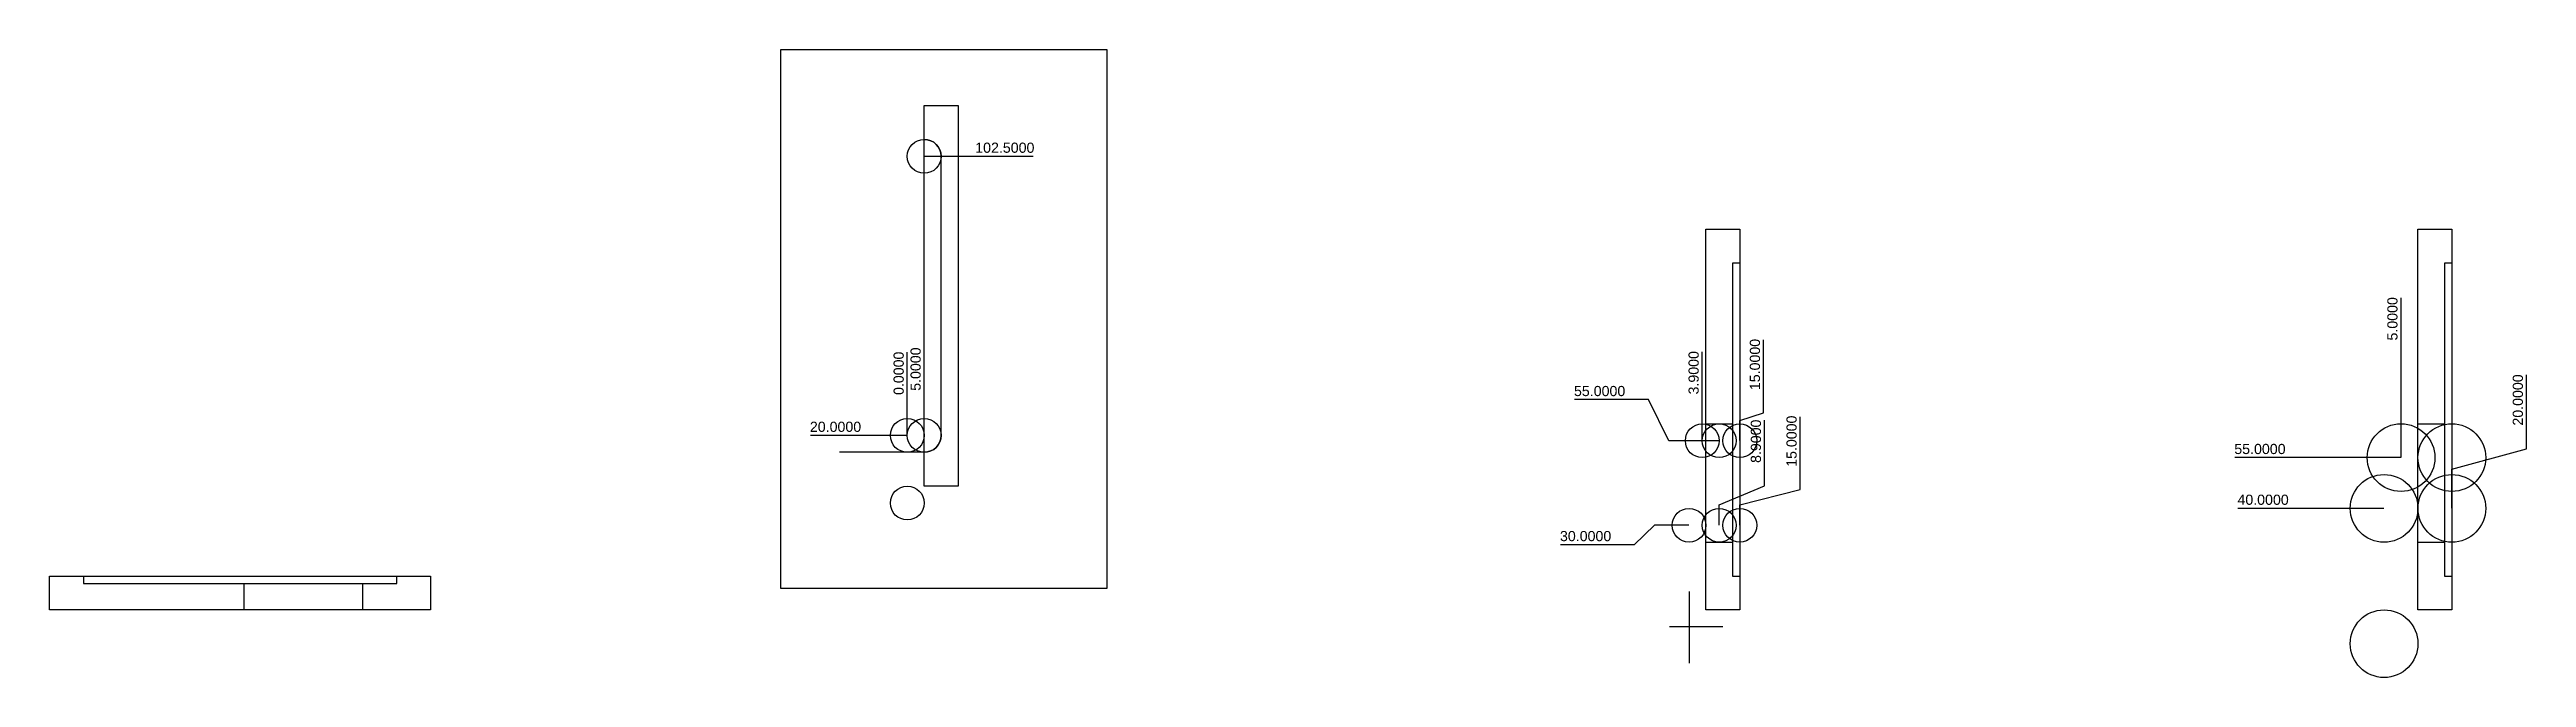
# Model space of a CAD drawing. Header units: millimetres. Extents: x 4809 to 5540, y 5657 to 5843.
import ezdxf

# ---------------------------------------------------------------- set-up
doc = ezdxf.new("R2010")
doc.units = ezdxf.units.MM
doc.header["$MEASUREMENT"] = 0
doc.styles.get("Standard").update_dxf_attribs({"font": 'arial.ttf'})
doc.dimstyles.get("Standard").update_dxf_attribs({"dimtxt": 3, "dimasz": 3, "dimexe": 0.18, "dimexo": 0.0625, "dimgap": 1, "dimtad": 1, "dimtoh": 1, "dimdec": 4, "dimzin": 0, "dimdsep": 46, "dimtxsty": 'Standard', "dimcen": 0.09, "dimadec": 0, "dimazin": 0, "dimtfac": 1, "dimtdec": 4, "dimtofl": 0, "dimtmove": 0, "dimatfit": 3, "dimfxl": 1, "dimtolj": 1, "dimtzin": 0, "dimarcsym": 1})

# ---------------------------------------------------------------- blocks, each defined once
blk = doc.blocks.new('*D9')
at = {"color": 0, "lineweight": -2, "transparency": 16777216}
blk.add_line((5062.38, 5728.5), (5062.38, 5753.01), dxfattribs=at)
at = {"layer": 'Defpoints', "color": 0, "transparency": 16777216}
for p in [(5062.38, 5739.56), (5062.38, 5728.43), (5062.38, 5708.43)]:
    blk.add_point(p, dxfattribs=at)
at = {"color": 0, "transparency": 16777216, "insert": (5059.85, 5746.79), "char_height": 3, "attachment_point": 5, "rotation": 90}
blk.add_mtext('\\A1;0.0000', dxfattribs=at)
blk = doc.blocks.new('*D10')
at = {"color": 0, "lineweight": -2, "transparency": 16777216}
blk.add_line((5062.32, 5728.43), (5033.78, 5728.43), dxfattribs=at)
at = {"layer": 'Defpoints', "color": 0, "transparency": 16777216}
for p in [(5049.6, 5728.43), (5062.38, 5728.43), (5062.38, 5708.43)]:
    blk.add_point(p, dxfattribs=at)
at = {"color": 0, "transparency": 16777216, "insert": (5041.19, 5730.96), "char_height": 3, "attachment_point": 5}
blk.add_mtext('\\A1;20.0000', dxfattribs=at)
blk = doc.blocks.new('*D11')
at = {"color": 0, "lineweight": -2, "transparency": 16777216}
blk.add_line((5067.38, 5728.5), (5067.38, 5754.25), dxfattribs=at)
at = {"layer": 'Defpoints', "color": 0, "transparency": 16777216}
for p in [(5067.38, 5740.81), (5067.38, 5728.43), (5062.38, 5708.43)]:
    blk.add_point(p, dxfattribs=at)
at = {"color": 0, "transparency": 16777216, "insert": (5064.85, 5748.03), "char_height": 3, "attachment_point": 5, "rotation": 90}
blk.add_mtext('\\A1;5.0000', dxfattribs=at)
blk = doc.blocks.new('*D12')
at = {"color": 0, "lineweight": -2, "transparency": 16777216}
blk.add_line((5067.45, 5810.93), (5099.59, 5810.93), dxfattribs=at)
at = {"layer": 'Defpoints', "color": 0, "transparency": 16777216}
for p in [(5067.38, 5810.93), (5081.77, 5810.93), (5062.38, 5708.43)]:
    blk.add_point(p, dxfattribs=at)
at = {"color": 0, "transparency": 16777216, "insert": (5091.18, 5813.46), "char_height": 3, "attachment_point": 5}
blk.add_mtext('\\A1;102.5000', dxfattribs=at)
blk = doc.blocks.new('*D18')
at = {"color": 0, "lineweight": -2, "transparency": 16777216}
for p, q in [((5283.05, 5701.87), (5277.05, 5696.12)), ((5293.15, 5701.87), (5283.05, 5701.87)), ((5277.05, 5696.12), (5255.28, 5696.12))]:
    blk.add_line(p, q, dxfattribs=at)
at = {"layer": 'Defpoints', "color": 0, "transparency": 16777216}
for p in [(5293.22, 5701.87), (5271.05, 5696.12), (5293.22, 5671.87)]:
    blk.add_point(p, dxfattribs=at)
at = {"color": 0, "transparency": 16777216, "insert": (5262.67, 5698.65), "char_height": 3, "attachment_point": 5}
blk.add_mtext('\\A1;30.0000', dxfattribs=at)
blk = doc.blocks.new('*D19')
at = {"color": 0, "lineweight": -2, "transparency": 16777216}
for p, q in [((5326.03, 5712.48), (5326.03, 5733.97)), ((5308.22, 5707.87), (5326.03, 5712.48)), ((5308.22, 5701.93), (5308.22, 5707.87))]:
    blk.add_line(p, q, dxfattribs=at)
at = {"layer": 'Defpoints', "color": 0, "transparency": 16777216}
for p in [(5326.03, 5718.48), (5308.22, 5701.87), (5293.22, 5671.87)]:
    blk.add_point(p, dxfattribs=at)
at = {"color": 0, "transparency": 16777216, "insert": (5323.5, 5726.72), "char_height": 3, "attachment_point": 5, "rotation": 90}
blk.add_mtext('\\A1;15.0000', dxfattribs=at)
blk = doc.blocks.new('*D20')
at = {"color": 0, "lineweight": -2, "transparency": 16777216}
for p, q in [((5315.5, 5713.48), (5315.5, 5732.92)), ((5302.12, 5707.87), (5315.5, 5713.48)), ((5302.12, 5701.93), (5302.12, 5707.87))]:
    blk.add_line(p, q, dxfattribs=at)
at = {"layer": 'Defpoints', "color": 0, "transparency": 16777216}
for p in [(5315.5, 5719.48), (5302.12, 5701.87), (5293.22, 5671.87)]:
    blk.add_point(p, dxfattribs=at)
at = {"color": 0, "transparency": 16777216, "insert": (5312.97, 5726.7), "char_height": 3, "attachment_point": 5, "rotation": 90}
blk.add_mtext('\\A1;8.9000', dxfattribs=at)
blk = doc.blocks.new('*D21')
at = {"color": 0, "lineweight": -2, "transparency": 16777216}
for p, q in [((5281.2, 5739), (5259.43, 5739)), ((5287.2, 5726.87), (5281.2, 5739)), ((5302.05, 5726.87), (5287.2, 5726.87))]:
    blk.add_line(p, q, dxfattribs=at)
at = {"layer": 'Defpoints', "color": 0, "transparency": 16777216}
for p in [(5275.2, 5739), (5302.12, 5726.87), (5293.22, 5671.87)]:
    blk.add_point(p, dxfattribs=at)
at = {"color": 0, "transparency": 16777216, "insert": (5266.81, 5741.53), "char_height": 3, "attachment_point": 5}
blk.add_mtext('\\A1;55.0000', dxfattribs=at)
blk = doc.blocks.new('*D22')
at = {"color": 0, "lineweight": -2, "transparency": 16777216}
for p, q in [((5315.21, 5735.15), (5315.21, 5756.64)), ((5308.22, 5732.87), (5315.21, 5735.15)), ((5308.22, 5726.93), (5308.22, 5732.87))]:
    blk.add_line(p, q, dxfattribs=at)
at = {"layer": 'Defpoints', "color": 0, "transparency": 16777216}
for p in [(5315.21, 5741.15), (5308.22, 5726.87), (5293.22, 5671.87)]:
    blk.add_point(p, dxfattribs=at)
at = {"color": 0, "transparency": 16777216, "insert": (5312.68, 5749.39), "char_height": 3, "attachment_point": 5, "rotation": 90}
blk.add_mtext('\\A1;15.0000', dxfattribs=at)
blk = doc.blocks.new('*D23')
at = {"color": 0, "lineweight": -2, "transparency": 16777216}
blk.add_line((5297.12, 5726.93), (5297.12, 5753.17), dxfattribs=at)
at = {"layer": 'Defpoints', "color": 0, "transparency": 16777216}
for p in [(5297.12, 5739.72), (5297.12, 5726.87), (5293.22, 5671.87)]:
    blk.add_point(p, dxfattribs=at)
at = {"color": 0, "transparency": 16777216, "insert": (5294.58, 5746.95), "char_height": 3, "attachment_point": 5, "rotation": 90}
blk.add_mtext('\\A1;3.9000', dxfattribs=at)
blk = doc.blocks.new('*D32')
at = {"color": 0, "lineweight": -2, "transparency": 16777216}
blk.add_line((5498.39, 5706.87), (5455.26, 5706.87), dxfattribs=at)
at = {"layer": 'Defpoints', "color": 0, "transparency": 16777216}
for p in [(5471.16, 5706.87), (5498.45, 5706.87), (5498.45, 5666.87)]:
    blk.add_point(p, dxfattribs=at)
at = {"color": 0, "transparency": 16777216, "insert": (5462.71, 5709.4), "char_height": 3, "attachment_point": 5}
blk.add_mtext('\\A1;40.0000', dxfattribs=at)
blk = doc.blocks.new('*D33')
at = {"color": 0, "lineweight": -2, "transparency": 16777216}
for p, q in [((5540.48, 5724.5), (5540.48, 5746.32)), ((5518.45, 5718.5), (5540.48, 5724.5)), ((5518.45, 5706.93), (5518.45, 5718.5))]:
    blk.add_line(p, q, dxfattribs=at)
at = {"layer": 'Defpoints', "color": 0, "transparency": 16777216}
for p in [(5540.48, 5730.5), (5518.45, 5706.87), (5498.45, 5666.87)]:
    blk.add_point(p, dxfattribs=at)
at = {"color": 0, "transparency": 16777216, "insert": (5537.95, 5738.91), "char_height": 3, "attachment_point": 5, "rotation": 90}
blk.add_mtext('\\A1;20.0000', dxfattribs=at)
blk = doc.blocks.new('*D34')
at = {"color": 0, "lineweight": -2, "transparency": 16777216}
blk.add_line((5503.39, 5721.87), (5454.39, 5721.87), dxfattribs=at)
at = {"layer": 'Defpoints', "color": 0, "transparency": 16777216}
for p in [(5470.17, 5721.87), (5503.45, 5721.87), (5498.45, 5666.87)]:
    blk.add_point(p, dxfattribs=at)
at = {"color": 0, "transparency": 16777216, "insert": (5461.78, 5724.4), "char_height": 3, "attachment_point": 5}
blk.add_mtext('\\A1;55.0000', dxfattribs=at)
blk = doc.blocks.new('*D35')
at = {"color": 0, "lineweight": -2, "transparency": 16777216}
blk.add_line((5503.45, 5721.93), (5503.45, 5769.11), dxfattribs=at)
at = {"layer": 'Defpoints', "color": 0, "transparency": 16777216}
for p in [(5503.45, 5755.67), (5503.45, 5721.87), (5498.45, 5666.87)]:
    blk.add_point(p, dxfattribs=at)
at = {"color": 0, "transparency": 16777216, "insert": (5500.92, 5762.89), "char_height": 3, "attachment_point": 5, "rotation": 90}
blk.add_mtext('\\A1;5.0000', dxfattribs=at)

msp = doc.modelspace()

# ---------------------------------------------------------------- linework, layer by layer
for p, q in [((5298.21592, 5779.36548), (5298.21592, 5779.36548)), ((5508.44943, 5779.36548), (5508.44943, 5779.36548)), ((5298.21592, 5731.86548), (5306.01592, 5731.86548)), ((5508.44943, 5731.86548), (5516.24943, 5731.86548)), ((5067.38353, 5723.43285), (5042.40099, 5723.43285)), ((5298.21592, 5696.86548), (5306.01592, 5696.86548)), ((5508.44943, 5696.86548), (5516.24943, 5696.86548)), ((4866.60635, 5676.86548), (4866.60635, 5684.66548)), ((4901.60635, 5676.86548), (4901.60635, 5684.66548)), ((5298.21592, 5686.86548), (5298.21592, 5686.86548)), ((5508.44943, 5686.86548), (5508.44943, 5686.86548)), ((4819.10635, 5676.86548), (4819.10635, 5676.86548)), ((4911.60635, 5676.86548), (4911.60635, 5676.86548)), ((5293.21592, 5682.28279), (5293.21592, 5661.12437)), ((5303.21592, 5671.86548), (5287.41172, 5671.86548))]:
    msp.add_line(p, q)
for points in [[(5025.05554, 5842.51194), (5121.34508, 5842.51194), (5121.34508, 5683.13057), (5025.05554, 5683.13057)], [(5077.38353, 5825.93285), (5077.38353, 5713.43285), (5067.38353, 5713.43285), (5067.38353, 5825.93285)], [(5308.21592, 5676.86548), (5298.21592, 5676.86548), (5298.21592, 5789.36548), (5308.21592, 5789.36548)], [(5518.44943, 5676.86548), (5508.44943, 5676.86548), (5508.44943, 5789.36548), (5518.44943, 5789.36548)], [(4921.60635, 5686.86548), (4921.60635, 5676.86548), (4809.10635, 5676.86548), (4809.10635, 5686.86548)]]:
    msp.add_lwpolyline(points, close=True)
msp.add_lwpolyline([(5067.38353, 5723.43285, 0.414213562), (5072.38353, 5728.43285), (5072.38353, 5810.93285, 0.414213562), (5067.38353, 5815.93285)], format="xyb")
for points in [[(5308.21592, 5779.36548), (5306.01592, 5779.36548), (5306.01592, 5686.86548), (5308.21592, 5686.86548)], [(5518.44943, 5779.36548), (5516.24943, 5779.36548), (5516.24943, 5686.86548), (5518.44943, 5686.86548)], [(4819.10635, 5686.86548), (4819.10635, 5684.66548), (4911.60635, 5684.66548), (4911.60635, 5686.86548)]]:
    msp.add_lwpolyline(points)
for centre, radius in [((5067.38353, 5810.93285), 5), ((5062.38353, 5728.43285), 5), ((5067.38353, 5728.43285), 5), ((5297.11592, 5726.86548), 5), ((5302.11592, 5726.86548), 5), ((5308.21592, 5726.86548), 5), ((5503.44943, 5721.86548), 10), ((5518.44943, 5721.86548), 10), ((5062.38353, 5708.43285), 5), ((5498.44943, 5706.86548), 10), ((5518.44943, 5706.86548), 10), ((5293.21592, 5701.86548), 5), ((5302.11592, 5701.86548), 5), ((5308.21592, 5701.86548), 5), ((5498.44943, 5666.86548), 10)]:
    msp.add_circle(centre, radius)

# ---------------------------------------------------------------- dimensions: what is measured, and where the dimension line sits
for feature_location, offset, dtype, origin, picture, middle in [((5067.38353, 5810.93285), (14.38603, 0), 0, (5062.38353, 5708.43285), '*D12', (5091.18122, 5813.46457)), ((5503.44943, 5721.86548), (0, 33.80481), 1, (5498.44943, 5666.86548), '*D35', (5500.91771, 5762.89232)), ((5308.21592, 5726.86548), (6.99273, 14.28188), 1, (5293.21592, 5671.86548), '*D22', (5312.67693, 5749.39361)), ((5062.3835273658, 5728.4328537888), (-0.0000000001, 11.1317116627), 1, (5062.3835273659, 5708.4328537889), '*D9', (5059.8518084025, 5746.7865981937)), ((5067.38353, 5728.43285), (0, 12.37384), 1, (5062.38353, 5708.43285), '*D11', (5064.85181, 5748.02873)), ((5297.11592, 5726.86548), (0, 12.85883), 1, (5293.21592, 5671.86548), '*D23', (5294.58317, 5746.94532)), ((5302.11592, 5726.86548), (-26.91499, 12.13568), 0, (5293.21592, 5671.86548), '*D21', (5266.81348, 5741.53289)), ((5518.44943, 5706.86548), (22.03004, 23.63221), 1, (5498.44943, 5666.86548), '*D33', (5537.94776, 5738.91072)), ((5308.21592, 5701.86548), (17.81099, 16.61076), 1, (5293.21592, 5671.86548), '*D19', (5323.49519, 5726.72249)), ((5062.38353, 5728.43285), (-12.78231, 0), 0, (5062.38353, 5708.43285), '*D10', (5041.18819, 5730.96457)), ((5302.11592, 5701.86548), (13.38249, 17.61076), 1, (5293.21592, 5671.86548), '*D20', (5312.96669, 5726.70032)), ((5503.44943, 5721.86548), (-33.28027, 0), 0, (5498.44943, 5666.86548), '*D34', (5461.78171, 5724.3972)), ((5498.44943, 5706.86548), (-27.29429, 0), 0, (5498.44943, 5666.86548), '*D32', (5462.70733, 5709.3972)), ((5293.21592, 5701.86548), (-22.16426, -5.74354), 0, (5293.21592, 5671.86548), '*D18', (5262.66523, 5698.65469))]:
    dim = msp.add_ordinate_dim(feature_location=feature_location, offset=offset, dtype=dtype, origin=origin, dimstyle='Standard')
    dim.commit()
    dim.dimension.update_dxf_attribs({"geometry": picture, "text_midpoint": middle})

doc.saveas('drawing.dxf')
